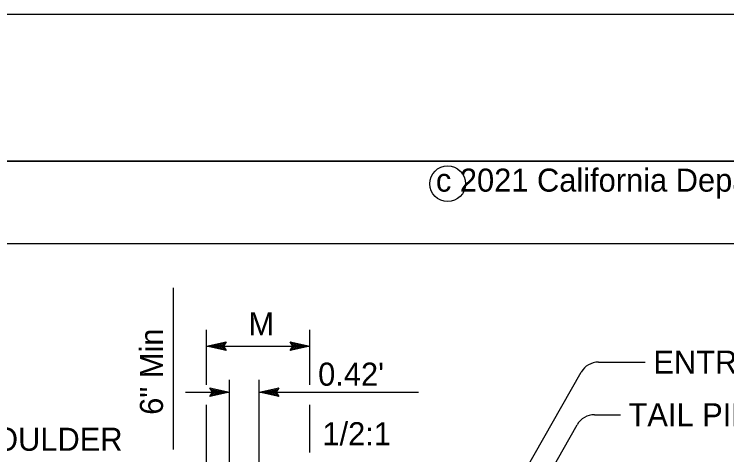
# Model space of a CAD drawing. Extents: x -894 to 866, y -476 to 714.
# Drawn here: x -297.8 to -81.3, y 579.7 to 713.6 of the extents above; entities that cross this region are included whole.
import ezdxf

# ---------------------------------------------------------------- set-up
doc = ezdxf.new("R2010")
doc.units = 0
for name, color, linetype in [('10 Sheet Format', 7, 'Continuous'), ('56 Stage 3 Anno', 7, 'Continuous'), ('57 Undefined', 7, 'Continuous')]:
    doc.layers.add(name, color=color, linetype=linetype)

msp = doc.modelspace()

# ---------------------------------------------------------------- linework, layer by layer
at = {"layer": '10 Sheet Format'}
for p, q in [((-863.43, 668.96), (836.58, 668.96)), ((-813.45, 643.96), (811.55, 643.96))]:
    msp.add_line(p, q, dxfattribs=at)
for points in [[(-894.04, 713.56), (865.96, 713.56), (865.96, -476.44), (-894.04, -476.44)], [(-863.43, -431.04), (836.58, -431.04), (836.58, 668.96), (-863.43, 668.96)]]:
    msp.add_lwpolyline(points, close=True, dxfattribs=at)
msp.add_circle((-166.11, 662.06), 5.42, dxfattribs=at)
at = {"layer": '56 Stage 3 Anno'}
for p, q in [((-249.33, 581.37), (-249.33, 630.42)), ((-239.38, 600.98), (-239.38, 617.72)), ((-207.92, 600.98), (-207.92, 617.72)), ((-239.38, 612.72), (-233.38, 614.05)), ((-239.38, 612.72), (-207.92, 612.72)), ((-233.38, 611.38), (-239.38, 612.72)), ((-239.38, 612.72), (-239.38, 612.72)), ((-233.6, 611.73), (-238, 612.72)), ((-237.99, 612.72), (-233.62, 613.69)), ((-236.62, 612.71), (-233.79, 613.34)), ((-233.83, 612.09), (-236.62, 612.71)), ((-235.24, 612.71), (-234.03, 612.98)), ((-234.01, 612.44), (-235.24, 612.71)), ((-233.38, 614.05), (-234.18, 612.72)), ((-234.18, 612.72), (-233.38, 611.38)), ((-233.38, 614.05), (-233.38, 614.05)), ((-213.12, 612.72), (-213.92, 614.06)), ((-213.92, 614.06), (-213.92, 614.06)), ((-213.92, 614.06), (-207.92, 612.72)), ((-207.92, 612.72), (-213.92, 611.39)), ((-213.92, 611.39), (-213.12, 612.72)), ((-213.7, 613.7), (-209.3, 612.72)), ((-209.31, 612.71), (-213.69, 611.75)), ((-210.68, 612.72), (-213.51, 612.09)), ((-213.47, 613.34), (-210.68, 612.72)), ((-213.3, 612.99), (-212.07, 612.72)), ((-212.07, 612.72), (-213.27, 612.45)), ((-207.92, 612.72), (-207.92, 612.72)), ((-233.38, 611.38), (-233.38, 611.38)), ((-213.92, 611.39), (-213.92, 611.39)), ((-120.32, 607.86), (-106.14, 607.86)), ((-149.08, 563.54), (-125.53, 604.83)), ((-232.38, 573.74), (-232.38, 602.46)), ((-223.38, 573.85), (-223.38, 602.46)), ((-237.58, 598.72), (-238.38, 600.06)), ((-238.38, 600.06), (-238.38, 600.06)), ((-238.38, 600.06), (-232.38, 598.72)), ((-238.16, 599.7), (-233.76, 598.72)), ((-223.38, 598.72), (-217.38, 600.05)), ((-221.99, 598.72), (-217.62, 599.69)), ((-217.38, 600.05), (-218.18, 598.72)), ((-217.38, 600.05), (-217.38, 600.05)), ((-245.78, 598.72), (-232.38, 598.72)), ((-232.38, 598.72), (-238.38, 597.39)), ((-238.38, 597.39), (-237.58, 598.72)), ((-238.38, 597.39), (-238.38, 597.39)), ((-233.77, 598.71), (-238.15, 597.75)), ((-235.14, 598.72), (-237.97, 598.09)), ((-237.93, 599.34), (-235.14, 598.72)), ((-237.75, 598.99), (-236.52, 598.72)), ((-236.52, 598.72), (-237.73, 598.45)), ((-232.38, 598.72), (-232.38, 598.72)), ((-223.38, 598.72), (-174.91, 598.72)), ((-217.38, 597.38), (-223.38, 598.72)), ((-223.38, 598.72), (-223.38, 598.72)), ((-217.6, 597.73), (-222, 598.72)), ((-220.62, 598.71), (-217.79, 599.34)), ((-217.83, 598.09), (-220.62, 598.71)), ((-219.24, 598.71), (-218.03, 598.98)), ((-218.01, 598.44), (-219.24, 598.71)), ((-218.18, 598.72), (-217.38, 597.38)), ((-217.38, 597.38), (-217.38, 597.38)), ((-239.38, 563.62), (-239.38, 594.93)), ((-207.92, 580.43), (-207.92, 594.93)), ((-121.54, 591.88), (-113.58, 591.88)), ((-140.59, 564.58), (-126.75, 588.85))]:
    msp.add_line(p, q, dxfattribs=at)
for centre, end in [((-120.32, 601.86), 150.309), ((-121.54, 585.88), 150.3085)]:
    msp.add_arc(centre, 6, 90, end, dxfattribs=at)

# ---------------------------------------------------------------- texts
at = {"layer": '10 Sheet Format'}
msp.add_text('c 2021 California Department of Transportation', height=7, dxfattribs=at).set_placement((-169.67, 659.66))
at = {"layer": '57 Undefined'}
for s, p in [('M', (-226.61, 615.97)), ('ENTRANCE TAPER', (-103.61, 604.36)), ("0.42'", (-205.44, 600.71)), ('TAIL PIPE', (-111.17, 588.38)), ('1/2:1', (-204.14, 582.62)), ('SHOULDER', (-316.87, 580.94))]:
    msp.add_text(s, height=7, dxfattribs=at).set_placement(p)
msp.add_text('6" Min', height=7, rotation=90, dxfattribs=at).set_placement((-252.58, 591.86))

doc.saveas('drawing.dxf')
